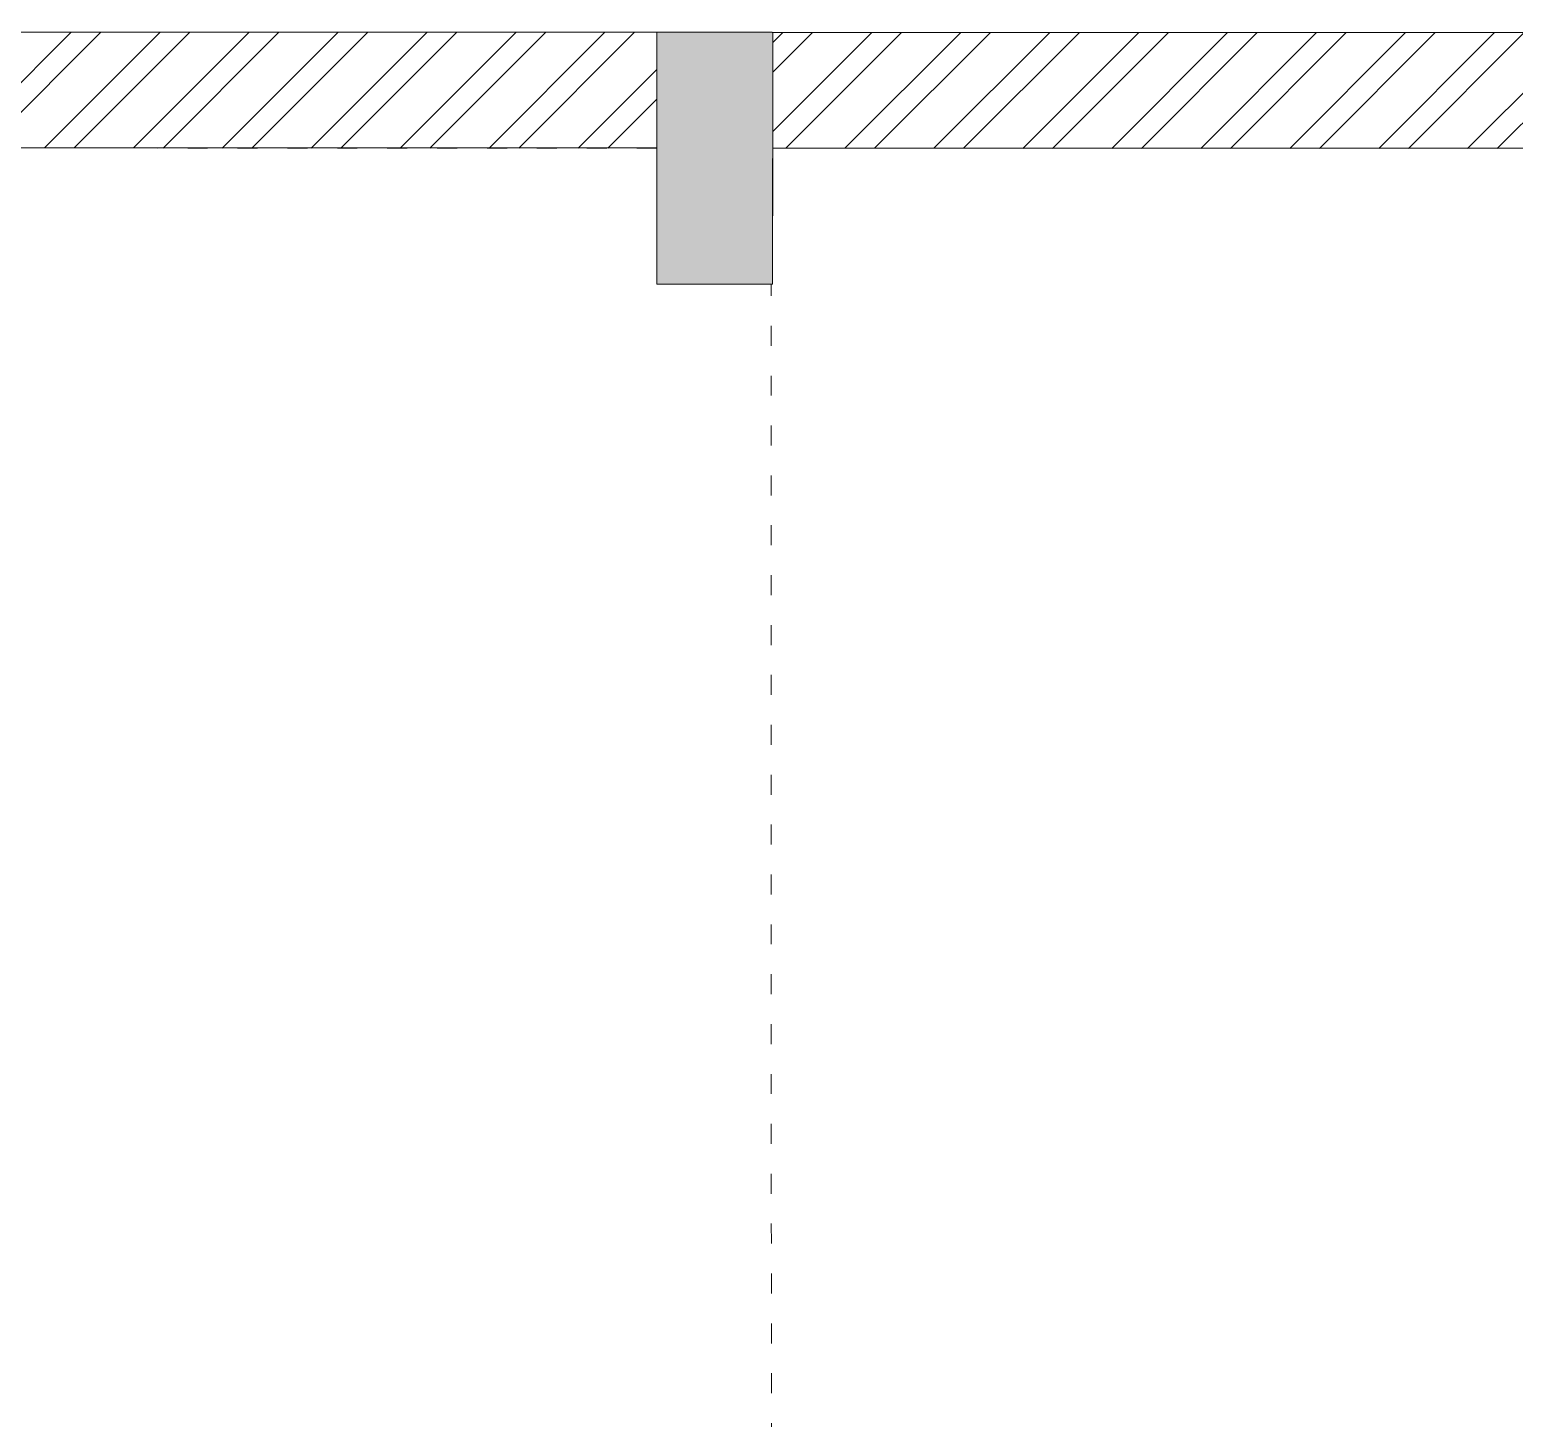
# Model space of a CAD drawing. Header units: feet. Extents: x 9100201 to 9130972, y -7060626 to -7048050.
# Drawn here: x 9122132 to 9125077, y -7050812 to -7048056 of the extents above; entities that cross this region are included whole.
import ezdxf

# ---------------------------------------------------------------- set-up
doc = ezdxf.new("R2010")
doc.units = ezdxf.units.FT
doc.header["$LTSCALE"] = 33
doc.header["$MEASUREMENT"] = 0
doc.linetypes.add('ACAD_ISO03W100', pattern=[30, 12, -18])
for name, color, linetype, lineweight in [('A-COL', 243, 'Continuous', 9), ('column hatch', 5, 'Continuous', 0), ('LENS-DIM', 252, 'Continuous', 5), ('LN-HATCH', 251, 'Continuous', 0)]:
    doc.layers.add(name, color=color, linetype=linetype, lineweight=lineweight)
doc.layers.add('A-WALL', color=1, linetype='Continuous')

# ---------------------------------------------------------------- blocks, each defined once
blk = doc.blocks.new('A$C79009803')
at = {"layer": 'column hatch'}
h = blk.add_hatch(color=8, dxfattribs=at)
h.dxf.hatch_style = 1
h.paths.add_polyline_path([(11711.09510586411, -1078.51834539324), (11481.02718005329, -1078.361844743602), (11481.36735261976, -578.2821589615195), (11711.43527843058, -578.438659613952)])
h.paths.add_polyline_path([(11714.48138595559, 3899.57234184444), (11484.41346014477, 3899.728842495009), (11484.75363271124, 4399.808528277091), (11714.82155852206, 4399.652027623727)])
h.paths.add_polyline_path([(7333.187842255458, 3902.552658608183), (7103.119916444645, 3902.709159257822), (7103.460089012981, 4402.788845040835), (7333.528014823794, 4402.632344387471)])
h.paths.add_polyline_path([(7329.801562163979, -1075.538028630428), (7099.733636353164, -1075.381527979858), (7100.073808919638, -575.3018421968445), (7330.141734730452, -575.4583428502082)])
h.paths.add_polyline_path([(4348.921479921788, -1073.510324532166), (4118.853554110974, -1073.353823881596), (4119.193726677447, -573.2741380985826), (4349.261652488261, -573.4306387510151)])
h.paths.add_polyline_path([(4352.307760013267, 3904.580362706445), (4122.239834202453, 3904.736863356084), (4122.580006768926, 4404.816549139098), (4352.647932579741, 4404.660048486665)])
h.paths.add_polyline_path([(1411.439490955323, 3906.58084930107), (1181.371565144509, 3906.73734995164), (1181.711737710982, 4406.817035734653), (1411.779663521796, 4406.660535081289)])
h.paths.add_polyline_path([(1408.053210858255, -1071.509837934747), (1177.985285047442, -1071.353337284177), (1178.325457613915, -571.2736515011638), (1408.393383424729, -571.4301521545276)])
h.paths.add_polyline_path([(-1539.431731399148, -1069.437623154372), (-1769.499657209962, -1069.281122503802), (-1769.159484643489, -569.2014367207884), (-1539.091558832675, -569.3579373741522)])
h.paths.add_polyline_path([(-1539.431731399148, 3908.588140272536), (-1769.499657209962, 3908.744640923106), (-1769.159484643489, 4408.824326705188), (-1539.091558832675, 4408.667826052755)])
h.paths.add_polyline_path([(-4880.418132303283, 3910.860801914707), (-5110.486058114097, 3911.017302565277), (-5110.145885545761, 4411.096988347359), (-4880.077959734947, 4410.940487693995)])
h.paths.add_polyline_path([(-4381.387364318594, -1422.910344894975), (-4456.70858814381, -1640.299369964748), (-4929.229192508384, -1476.579834479838), (-4853.907968683168, -1259.190809410997)])
h.paths.add_polyline_path([(-11371.04334876872, -86.61147499643266), (-11555.88992330059, 66.46283337660134), (-10803.27457380108, 975.291824825108), (-10618.42799926921, 822.217516452074)])
h.paths.add_polyline_path([(-14668.51907497085, -4068.514768034219), (-14853.36564950272, -3915.440459661186), (-14087.99410763755, -2991.207587002777), (-13903.14753310568, -3144.281895375811)])
h.paths.add_polyline_path([(-14627.21998619661, -7906.951218631118), (-14812.06656072847, -7753.876910258084), (-14537.80842489377, -7422.693464222364), (-14352.9618503619, -7575.767772594467)])
h.paths.add_polyline_path([(-18663.03686347417, -4564.82881915383), (-18847.88343800418, -4411.754510780796), (-18573.62530216947, -4080.571064745075), (-18388.7787276376, -4233.64537311811)])
at = {"layer": 'LN-HATCH'}
h = blk.add_hatch(dxfattribs=at)
h.set_pattern_fill('ANSI32', color=256, scale=333, angle=180)
h.set_pattern_definition([(225, (-11307537.07698906, 5495392.02892255), (88.29995930067012, -88.29995930067015), []), (225, (-11307595.94362849, 5495392.02892255), (88.29995930067012, -88.29995930067015), [])])
h.paths.add_polyline_path([(7333.371560418979, 4172.632397601381), (11484.59717830643, 4169.808581489138), (11484.75363271683, 4399.80852827616), (7333.52801482752, 4402.632344388403)])
h.paths.add_polyline_path([(11714.41340693645, 3899.572388086468), (11484.41346015036, 3899.728842495009), (11481.36735261976, -578.2821589605882), (11711.36729940586, -578.4386133719236)])
h.paths.add_polyline_path([(4352.647932585329, 4404.660048488527), (4352.491478174925, 4174.660101700574), (7103.303634608164, 4172.788898253813), (7103.460089018568, 4402.788845039903)])
h.paths.add_polyline_path([(4122.580006774515, 4404.816549140028), (1411.779663527384, 4406.660535083152), (1411.62320911698, 4176.66058829613), (4122.423552364111, 4174.816602353007)])
h.paths.add_polyline_path([(1181.71173771657, 4406.817035734653), (-1539.091558827087, 4408.667826054617), (-1539.248013237491, 4178.667879267595), (1181.555283306166, 4176.817088948562)])
h.paths.add_polyline_path([(-1769.471311613917, 759.9357801424339), (-1505.855650302023, 760.3204641705379), (-1505.793869689107, 982.8706914186478), (-1539.091558827087, 982.5227036383003), (-1556.00161919184, 3908.599411718547), (-1776.066591706127, 3908.749107992277)])
h.paths.add_polyline_path([(-4880.990448310971, 1586.074941268191), (-4886.985066797585, 3910.865268984809), (-5117.052992608399, 3911.021769634448), (-5111.485443392769, 1837.14780881349), (-5131.474124575034, 1837.820582581684), (-5185.732040412724, 1588.431322012097)])
h.paths.add_polyline_path([(-4880.234414139763, 4180.940540909767), (-1769.315939048305, 4178.824379919097), (-1769.159484637901, 4408.824326706119), (-4880.077959729359, 4410.940487695858)])
at = {"layer": 'A-COL'}
for p, q in [((4122.423552364111, 4174.816602353007), (4122.239834208041, 3904.736863357947)), ((4352.491478174925, 4174.660101700574), (4352.307760018855, 3904.580362706445)), ((4352.307760018855, 3904.580362705514), (4122.239834208041, 3904.736863357947))]:
    blk.add_line(p, q, dxfattribs=at)
blk.add_lwpolyline([(4352.307760018855, 3904.580362706445), (4122.239834208041, 3904.736863356084), (4122.580006774515, 4404.816549139098), (4352.647932585329, 4404.660048486665)], close=True, dxfattribs=at)
at = {"layer": 'A-WALL'}
for p, q in [((11484.75352629088, 4399.652073865756), (-9098.127840513363, 4413.809760126286)), ((4122.423552364111, 4174.816602353007), (1411.62320911698, 4176.66058829613)), ((7103.303634608164, 4172.788898252882), (4352.491478174925, 4174.660101700574))]:
    blk.add_line(p, q, dxfattribs=at)
blk = doc.blocks.new('A$Ce45749d8')
at = {"layer": 'LENS-DIM', "color": 5, "linetype": 'ACAD_ISO03W100', "ltscale": 0.1, "elevation": -0.0065522596084542}
blk.add_lwpolyline([(7372.210352884606, -303.438525675796), (10089.62867247127, -303.438525675796), (10089.81104812212, -35.33237345423549), (10319.87897393293, -35.48887410759926), (10319.6967047397, -303.438525675796), (13030.49910775386, -302.2544982247055), (13030.67931718565, -37.33286004979163), (13260.66455385275, -37.41220794431865), (13260.66455385275, 4440.519445619545), (13033.72542471066, 4440.678141403012), (13033.90914286673, 4710.757880401797), (10323.1087996196, 4712.601866343058), (10322.92508146353, 4442.522127347998), (10092.85715565271, 4442.678627998568), (10093.04087380878, 4712.75836699549), (7372.237577265129, 4714.609157313592)], dxfattribs=at)
at = {"layer": 'LENS-DIM', "color": 2}
blk.add_blockref('A$C79009803', (8911.48559050262, 535.9412780469283, -0.0065522596084542), dxfattribs=at)

msp = doc.modelspace()

# ---------------------------------------------------------------- block references
at = {"layer": 'LENS-DIM', "color": 2, "rotation": 0.0163409346695699}
msp.add_blockref('A$Ce45749d8', (9110343.025664411, -7053005.813226238, 0.0065522340677619), dxfattribs=at)

doc.saveas('drawing.dxf')
